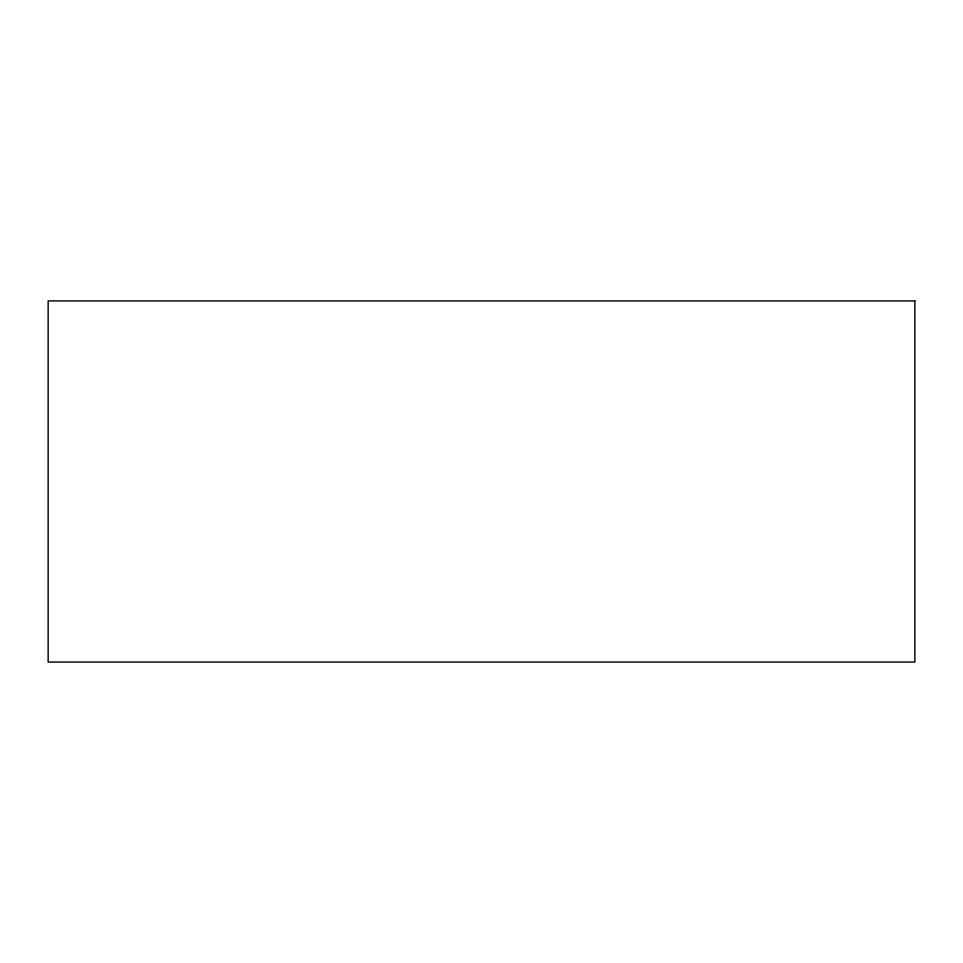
<?xml version="1.0" encoding="UTF-8"?>
<svg xmlns="http://www.w3.org/2000/svg" width="963" height="963" viewBox="0 0 963 963"><rect width="100%" height="100%" fill="white"/><g stroke="black" fill="none" stroke-linecap="round" stroke-linejoin="round"><path stroke-width="1.44" d="M914.85 300.938L48.15 300.938L48.15 662.062L914.85 662.062L914.85 300.938"/></g></svg>
